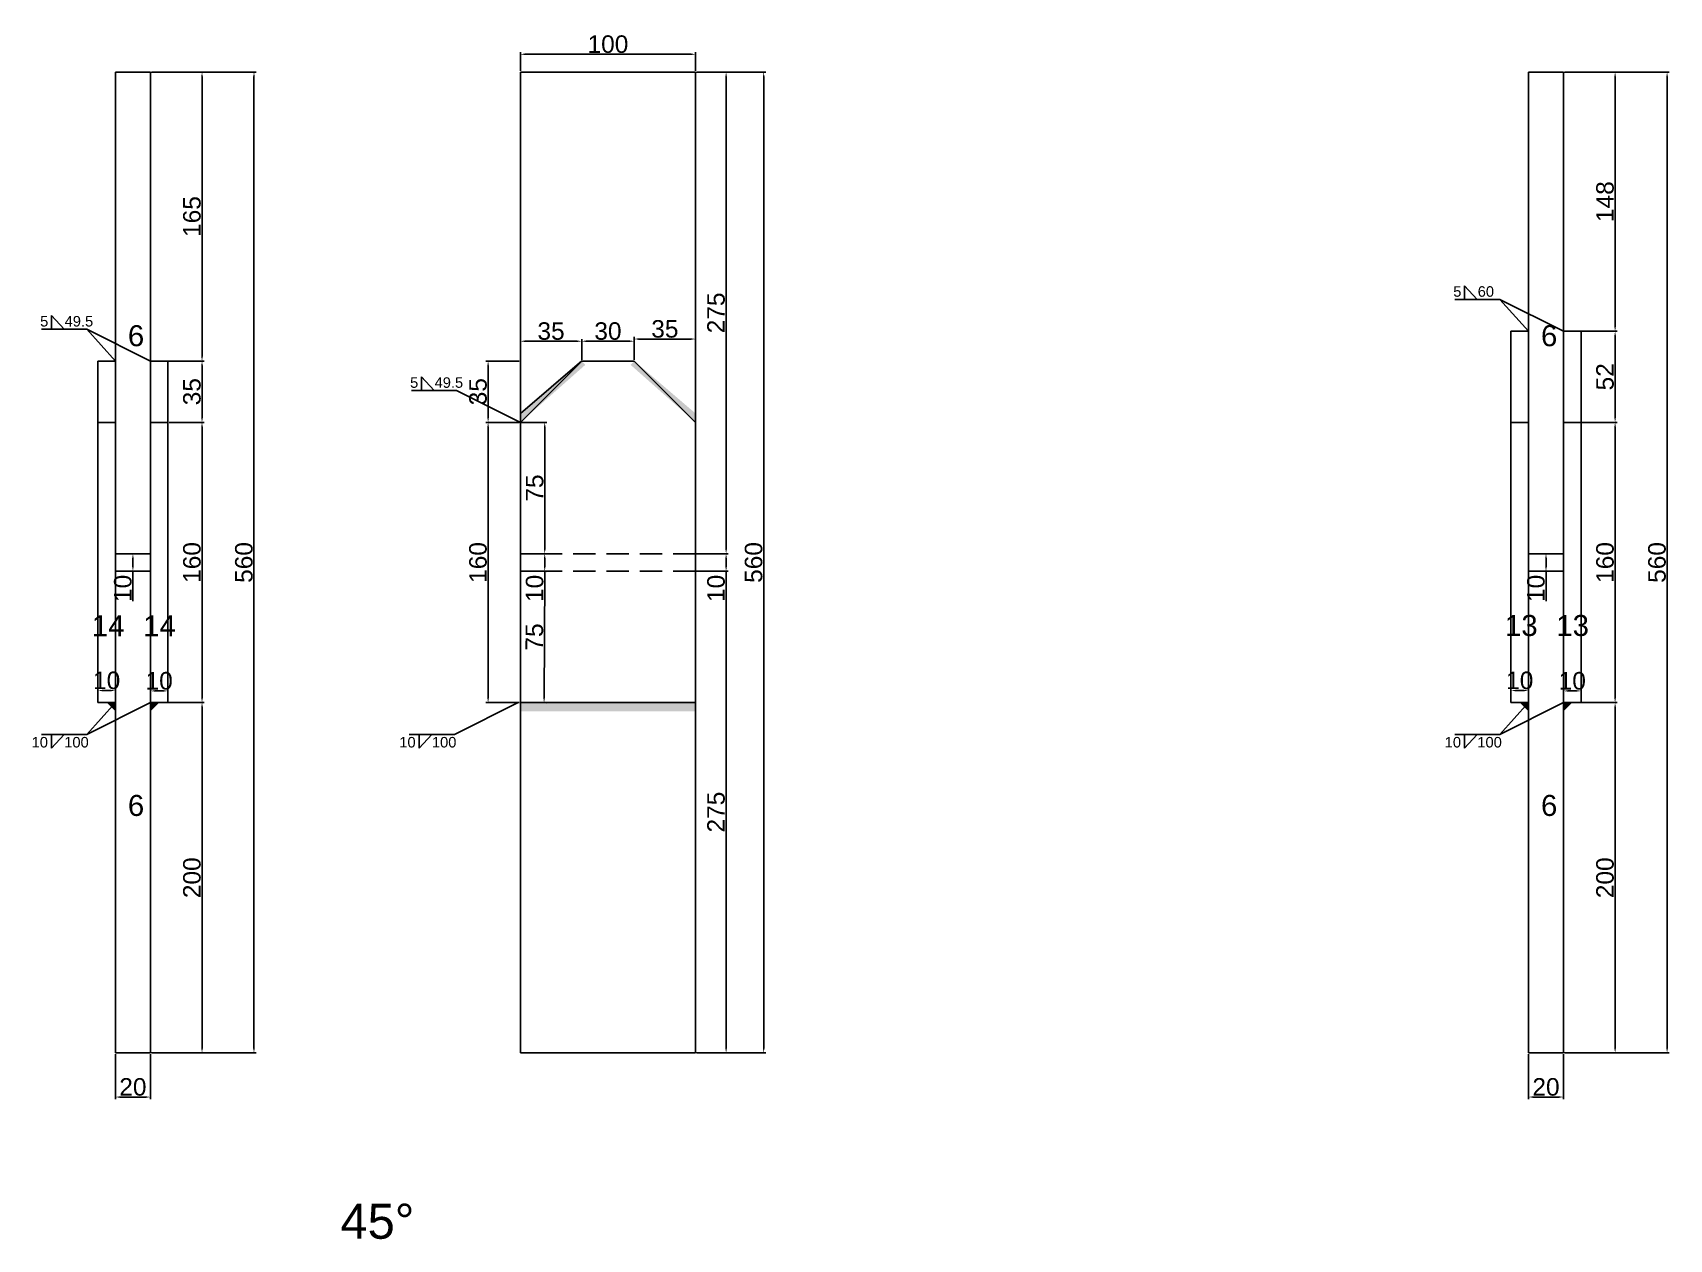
# Model space of a CAD drawing. Header units: millimetres. Extents: x 277 to 35015, y -7843 to 25622.
# Drawn here: x 4429 to 5363, y -7032 to -6344 of the extents above; entities that cross this region are included whole.
import ezdxf

# ---------------------------------------------------------------- set-up
doc = ezdxf.new("R2010")
doc.units = ezdxf.units.MM
doc.linetypes.add('DASHED', pattern=[19.05, 12.7, -6.35])
for name, color, linetype in [('尺寸标注', 6, 'Continuous'), ('标号', 4, 'Continuous'), ('焊缝', 250, 'Continuous')]:
    doc.layers.add(name, color=color, linetype=linetype)
doc.styles.get("Standard").update_dxf_attribs({"font": 'arial.ttf'})
doc.dimstyles.new('ISO-25-JHF', dxfattribs={"dimtxt": 10, "dimasz": 2.5, "dimexe": 1.25, "dimexo": 0.625, "dimtad": 1, "dimtxsty": 'Standard', "dimcen": 2.5, "dimadec": 0, "dimazin": 0, "dimtfac": 1, "dimtmove": 0, "dimatfit": 3, "dimfxl": 1, "dimarcsym": 0})

# ---------------------------------------------------------------- blocks, each defined once
blk = doc.blocks.new('*D1059')
at = {"layer": 'Defpoints', "color": 0, "transparency": 16777216}
for p in [(4807.39, -6355.84), (4707.39, -6365.98), (4807.39, -6365.98)]:
    blk.add_point(p, dxfattribs=at)
at = {"layer": '尺寸标注', "color": 0, "lineweight": -2, "transparency": 16777216}
for p, q in [((4707.39, -6365.35), (4707.39, -6354.59)), ((4807.39, -6365.35), (4807.39, -6354.59)), ((4709.89, -6355.84), (4804.89, -6355.84))]:
    blk.add_line(p, q, dxfattribs=at)
at = {"layer": '尺寸标注', "color": 0, "transparency": 16777216}
for points in [[(4709.89, -6355.42), (4709.89, -6356.26), (4707.39, -6355.84)], [(4804.89, -6355.42), (4804.89, -6356.26), (4807.39, -6355.84)]]:
    blk.add_solid(points, dxfattribs=at)
at = {"layer": '尺寸标注', "color": 0, "transparency": 16777216, "insert": (4757.39, -6350.11), "char_height": 10, "attachment_point": 5}
blk.add_mtext('100', dxfattribs=at)
blk = doc.blocks.new('*D1061')
at = {"layer": 'Defpoints', "color": 0, "transparency": 16777216}
for p in [(4807.39, -6365.98), (4807.39, -6640.98), (4824.87, -6640.98)]:
    blk.add_point(p, dxfattribs=at)
at = {"layer": '尺寸标注', "color": 0, "lineweight": -2, "transparency": 16777216}
for p, q in [((4808.02, -6365.98), (4826.12, -6365.98)), ((4824.87, -6368.48), (4824.87, -6638.48)), ((4808.02, -6640.98), (4826.12, -6640.98))]:
    blk.add_line(p, q, dxfattribs=at)
at = {"layer": '尺寸标注', "color": 0, "transparency": 16777216}
for points in [[(4824.45, -6368.48), (4825.29, -6368.48), (4824.87, -6365.98)], [(4824.45, -6638.48), (4825.29, -6638.48), (4824.87, -6640.98)]]:
    blk.add_solid(points, dxfattribs=at)
at = {"layer": '尺寸标注', "color": 0, "transparency": 16777216, "insert": (4819.14, -6503.48), "char_height": 10, "attachment_point": 5, "rotation": 90}
blk.add_mtext('275', dxfattribs=at)
blk = doc.blocks.new('*D1072')
at = {"layer": 'Defpoints', "color": 0, "transparency": 16777216}
for p in [(4688.95, -6565.98), (4707.39, -6565.98), (4707.39, -6725.98)]:
    blk.add_point(p, dxfattribs=at)
at = {"layer": '尺寸标注', "color": 0, "lineweight": -2, "transparency": 16777216}
for p, q in [((4706.77, -6565.98), (4687.7, -6565.98)), ((4688.95, -6723.48), (4688.95, -6568.48)), ((4706.77, -6725.98), (4687.7, -6725.98))]:
    blk.add_line(p, q, dxfattribs=at)
at = {"layer": '尺寸标注', "color": 0, "transparency": 16777216}
for points in [[(4688.54, -6568.48), (4689.37, -6568.48), (4688.95, -6565.98)], [(4688.54, -6723.48), (4689.37, -6723.48), (4688.95, -6725.98)]]:
    blk.add_solid(points, dxfattribs=at)
at = {"layer": '尺寸标注', "color": 0, "transparency": 16777216, "insert": (4683.22, -6645.98), "char_height": 10, "attachment_point": 5, "rotation": 90}
blk.add_mtext('160', dxfattribs=at)
blk = doc.blocks.new('*D1069')
at = {"layer": 'Defpoints', "color": 0, "transparency": 16777216}
for p in [(4688.95, -6530.98), (4707.39, -6530.98), (4707.39, -6565.98)]:
    blk.add_point(p, dxfattribs=at)
at = {"layer": '尺寸标注', "color": 0, "lineweight": -2, "transparency": 16777216}
for p, q in [((4706.77, -6530.98), (4687.7, -6530.98)), ((4688.95, -6563.48), (4688.95, -6533.48)), ((4706.77, -6565.98), (4687.7, -6565.98))]:
    blk.add_line(p, q, dxfattribs=at)
at = {"layer": '尺寸标注', "color": 0, "transparency": 16777216}
for points in [[(4688.54, -6533.48), (4689.37, -6533.48), (4688.95, -6530.98)], [(4688.54, -6563.48), (4689.37, -6563.48), (4688.95, -6565.98)]]:
    blk.add_solid(points, dxfattribs=at)
at = {"layer": '尺寸标注', "color": 0, "transparency": 16777216, "insert": (4683.22, -6548.48), "char_height": 10, "attachment_point": 5, "rotation": 90}
blk.add_mtext('35', dxfattribs=at)
blk = doc.blocks.new('*D1073')
at = {"layer": 'Defpoints', "color": 0, "transparency": 16777216}
for p in [(4742.39, -6519.66), (4707.39, -6530.98), (4742.39, -6530.98)]:
    blk.add_point(p, dxfattribs=at)
at = {"layer": '尺寸标注', "color": 0, "lineweight": -2, "transparency": 16777216}
for p, q in [((4707.39, -6530.35), (4707.39, -6518.41)), ((4709.89, -6519.66), (4739.89, -6519.66)), ((4742.39, -6530.35), (4742.39, -6518.41))]:
    blk.add_line(p, q, dxfattribs=at)
at = {"layer": '尺寸标注', "color": 0, "transparency": 16777216}
for points in [[(4709.89, -6519.24), (4709.89, -6520.07), (4707.39, -6519.66)], [(4739.89, -6519.24), (4739.89, -6520.07), (4742.39, -6519.66)]]:
    blk.add_solid(points, dxfattribs=at)
at = {"layer": '尺寸标注', "color": 0, "transparency": 16777216, "insert": (4724.89, -6513.92), "char_height": 10, "attachment_point": 5}
blk.add_mtext('35', dxfattribs=at)
blk = doc.blocks.new('*D1074')
at = {"layer": 'Defpoints', "color": 0, "transparency": 16777216}
for p in [(4772.39, -6519.66), (4742.39, -6530.98), (4772.39, -6530.98)]:
    blk.add_point(p, dxfattribs=at)
at = {"layer": '尺寸标注', "color": 0, "lineweight": -2, "transparency": 16777216}
for p, q in [((4742.39, -6530.35), (4742.39, -6518.41)), ((4744.89, -6519.66), (4769.89, -6519.66)), ((4772.39, -6530.35), (4772.39, -6518.41))]:
    blk.add_line(p, q, dxfattribs=at)
at = {"layer": '尺寸标注', "color": 0, "transparency": 16777216}
for points in [[(4744.89, -6519.24), (4744.89, -6520.07), (4742.39, -6519.66)], [(4769.89, -6519.24), (4769.89, -6520.07), (4772.39, -6519.66)]]:
    blk.add_solid(points, dxfattribs=at)
at = {"layer": '尺寸标注', "color": 0, "transparency": 16777216, "insert": (4757.39, -6513.92), "char_height": 10, "attachment_point": 5}
blk.add_mtext('30', dxfattribs=at)
blk = doc.blocks.new('*D1070')
at = {"layer": 'Defpoints', "color": 0, "transparency": 16777216}
for p in [(4807.39, -6518.41), (4772.39, -6530.98), (4807.39, -6530.98)]:
    blk.add_point(p, dxfattribs=at)
at = {"layer": '尺寸标注', "color": 0, "lineweight": -2, "transparency": 16777216}
for p, q in [((4772.39, -6530.35), (4772.39, -6517.16)), ((4774.89, -6518.41), (4804.89, -6518.41)), ((4807.39, -6530.35), (4807.39, -6517.16))]:
    blk.add_line(p, q, dxfattribs=at)
at = {"layer": '尺寸标注', "color": 0, "transparency": 16777216}
for points in [[(4774.89, -6517.99), (4774.89, -6518.82), (4772.39, -6518.41)], [(4804.89, -6517.99), (4804.89, -6518.82), (4807.39, -6518.41)]]:
    blk.add_solid(points, dxfattribs=at)
at = {"layer": '尺寸标注', "color": 0, "transparency": 16777216, "insert": (4789.89, -6512.67), "char_height": 10, "attachment_point": 5}
blk.add_mtext('35', dxfattribs=at)
blk = doc.blocks.new('*D1075')
at = {"layer": 'Defpoints', "color": 0, "transparency": 16777216}
for p in [(4807.39, -6640.98), (4807.39, -6650.98), (4824.87, -6650.98)]:
    blk.add_point(p, dxfattribs=at)
at = {"layer": '尺寸标注', "color": 0, "lineweight": -2, "transparency": 16777216}
for p, q in [((4808.02, -6640.98), (4826.12, -6640.98)), ((4824.87, -6643.48), (4824.87, -6648.48)), ((4808.02, -6650.98), (4826.12, -6650.98)), ((4824.87, -6650.98), (4824.87, -6668.08))]:
    blk.add_line(p, q, dxfattribs=at)
at = {"layer": '尺寸标注', "color": 0, "transparency": 16777216}
for points in [[(4824.45, -6643.48), (4825.29, -6643.48), (4824.87, -6640.98)], [(4824.45, -6648.48), (4825.29, -6648.48), (4824.87, -6650.98)]]:
    blk.add_solid(points, dxfattribs=at)
at = {"layer": '尺寸标注', "color": 0, "transparency": 16777216, "insert": (4819.14, -6660.78), "char_height": 10, "attachment_point": 5, "rotation": 90}
blk.add_mtext('10', dxfattribs=at)
blk = doc.blocks.new('*D1076')
at = {"layer": 'Defpoints', "color": 0, "transparency": 16777216}
for p in [(4807.39, -6650.98), (4807.39, -6925.98), (4824.87, -6925.98)]:
    blk.add_point(p, dxfattribs=at)
at = {"layer": '尺寸标注', "color": 0, "lineweight": -2, "transparency": 16777216}
for p, q in [((4808.02, -6650.98), (4826.12, -6650.98)), ((4824.87, -6653.48), (4824.87, -6923.48)), ((4808.02, -6925.98), (4826.12, -6925.98))]:
    blk.add_line(p, q, dxfattribs=at)
at = {"layer": '尺寸标注', "color": 0, "transparency": 16777216}
for points in [[(4824.45, -6653.48), (4825.29, -6653.48), (4824.87, -6650.98)], [(4824.45, -6923.48), (4825.29, -6923.48), (4824.87, -6925.98)]]:
    blk.add_solid(points, dxfattribs=at)
at = {"layer": '尺寸标注', "color": 0, "transparency": 16777216, "insert": (4819.14, -6788.48), "char_height": 10, "attachment_point": 5, "rotation": 90}
blk.add_mtext('275', dxfattribs=at)
blk = doc.blocks.new('*D1077')
at = {"layer": 'Defpoints', "color": 0, "transparency": 16777216}
for p in [(4807.39, -6365.98), (4807.39, -6925.98), (4846.32, -6925.98)]:
    blk.add_point(p, dxfattribs=at)
at = {"layer": '尺寸标注', "color": 0, "lineweight": -2, "transparency": 16777216}
for p, q in [((4808.02, -6365.98), (4847.57, -6365.98)), ((4846.32, -6368.48), (4846.32, -6923.48)), ((4808.02, -6925.98), (4847.57, -6925.98))]:
    blk.add_line(p, q, dxfattribs=at)
at = {"layer": '尺寸标注', "color": 0, "transparency": 16777216}
for points in [[(4845.91, -6368.48), (4846.74, -6368.48), (4846.32, -6365.98)], [(4845.91, -6923.48), (4846.74, -6923.48), (4846.32, -6925.98)]]:
    blk.add_solid(points, dxfattribs=at)
at = {"layer": '尺寸标注', "color": 0, "transparency": 16777216, "insert": (4840.59, -6645.98), "char_height": 10, "attachment_point": 5, "rotation": 90}
blk.add_mtext('560', dxfattribs=at)
blk = doc.blocks.new('*D1081')
at = {"layer": 'Defpoints', "color": 0, "transparency": 16777216}
for p in [(4476.12, -6925.98), (4496.12, -6925.98), (4496.12, -6951.17)]:
    blk.add_point(p, dxfattribs=at)
at = {"layer": '尺寸标注', "color": 0, "lineweight": -2, "transparency": 16777216}
for p, q in [((4476.12, -6926.6), (4476.12, -6952.42)), ((4496.12, -6926.6), (4496.12, -6952.42)), ((4478.62, -6951.17), (4493.62, -6951.17))]:
    blk.add_line(p, q, dxfattribs=at)
at = {"layer": '尺寸标注', "color": 0, "transparency": 16777216}
for points in [[(4478.62, -6950.76), (4478.62, -6951.59), (4476.12, -6951.17)], [(4493.62, -6950.76), (4493.62, -6951.59), (4496.12, -6951.17)]]:
    blk.add_solid(points, dxfattribs=at)
at = {"layer": '尺寸标注', "color": 0, "transparency": 16777216, "insert": (4486.12, -6945.44), "char_height": 10, "attachment_point": 5}
blk.add_mtext('20', dxfattribs=at)
blk = doc.blocks.new('*D1082')
at = {"layer": 'Defpoints', "color": 0, "transparency": 16777216}
for p in [(4476.12, -6719.09), (4466.12, -6725.98), (4476.12, -6725.98)]:
    blk.add_point(p, dxfattribs=at)
at = {"layer": '尺寸标注', "color": 0, "lineweight": -2, "transparency": 16777216}
for p, q in [((4466.12, -6725.35), (4466.12, -6717.84)), ((4468.62, -6719.09), (4473.62, -6719.09)), ((4476.12, -6725.35), (4476.12, -6717.84))]:
    blk.add_line(p, q, dxfattribs=at)
at = {"layer": '尺寸标注', "color": 0, "transparency": 16777216}
for points in [[(4468.62, -6718.68), (4468.62, -6719.51), (4466.12, -6719.09)], [(4473.62, -6718.68), (4473.62, -6719.51), (4476.12, -6719.09)]]:
    blk.add_solid(points, dxfattribs=at)
at = {"layer": '尺寸标注', "color": 0, "transparency": 16777216, "insert": (4471.12, -6713.36), "char_height": 10, "attachment_point": 5}
blk.add_mtext('10', dxfattribs=at)
blk = doc.blocks.new('*D1083')
at = {"layer": 'Defpoints', "color": 0, "transparency": 16777216}
for p in [(4496.12, -6725.98), (4506.12, -6719.31), (4506.12, -6725.98)]:
    blk.add_point(p, dxfattribs=at)
at = {"layer": '尺寸标注', "color": 0, "lineweight": -2, "transparency": 16777216}
for p, q in [((4496.12, -6725.35), (4496.12, -6718.06)), ((4506.12, -6725.35), (4506.12, -6718.06)), ((4498.62, -6719.31), (4503.62, -6719.31))]:
    blk.add_line(p, q, dxfattribs=at)
at = {"layer": '尺寸标注', "color": 0, "transparency": 16777216}
for points in [[(4498.62, -6718.89), (4498.62, -6719.72), (4496.12, -6719.31)], [(4503.62, -6718.89), (4503.62, -6719.72), (4506.12, -6719.31)]]:
    blk.add_solid(points, dxfattribs=at)
at = {"layer": '尺寸标注', "color": 0, "transparency": 16777216, "insert": (4501.12, -6713.58), "char_height": 10, "attachment_point": 5}
blk.add_mtext('10', dxfattribs=at)
blk = doc.blocks.new('*D1084')
at = {"layer": 'Defpoints', "color": 0, "transparency": 16777216}
for p in [(4496.12, -6365.98), (4496.12, -6530.98), (4525.59, -6530.98)]:
    blk.add_point(p, dxfattribs=at)
at = {"layer": '尺寸标注', "color": 0, "lineweight": -2, "transparency": 16777216}
for p, q in [((4496.75, -6365.98), (4526.84, -6365.98)), ((4525.59, -6368.48), (4525.59, -6528.48)), ((4496.75, -6530.98), (4526.84, -6530.98))]:
    blk.add_line(p, q, dxfattribs=at)
at = {"layer": '尺寸标注', "color": 0, "transparency": 16777216}
for points in [[(4525.17, -6368.48), (4526.01, -6368.48), (4525.59, -6365.98)], [(4525.17, -6528.48), (4526.01, -6528.48), (4525.59, -6530.98)]]:
    blk.add_solid(points, dxfattribs=at)
at = {"layer": '尺寸标注', "color": 0, "transparency": 16777216, "insert": (4519.86, -6448.48), "char_height": 10, "attachment_point": 5, "rotation": 90}
blk.add_mtext('165', dxfattribs=at)
blk = doc.blocks.new('*D1085')
at = {"layer": 'Defpoints', "color": 0, "transparency": 16777216}
for p in [(4506.12, -6565.98), (4506.12, -6725.98), (4525.59, -6725.98)]:
    blk.add_point(p, dxfattribs=at)
at = {"layer": '尺寸标注', "color": 0, "lineweight": -2, "transparency": 16777216}
for p, q in [((4506.75, -6565.98), (4526.84, -6565.98)), ((4525.59, -6568.48), (4525.59, -6723.48)), ((4506.75, -6725.98), (4526.84, -6725.98))]:
    blk.add_line(p, q, dxfattribs=at)
at = {"layer": '尺寸标注', "color": 0, "transparency": 16777216}
for points in [[(4525.17, -6568.48), (4526.01, -6568.48), (4525.59, -6565.98)], [(4525.17, -6723.48), (4526.01, -6723.48), (4525.59, -6725.98)]]:
    blk.add_solid(points, dxfattribs=at)
at = {"layer": '尺寸标注', "color": 0, "transparency": 16777216, "insert": (4519.86, -6645.98), "char_height": 10, "attachment_point": 5, "rotation": 90}
blk.add_mtext('160', dxfattribs=at)
blk = doc.blocks.new('*D1086')
at = {"layer": 'Defpoints', "color": 0, "transparency": 16777216}
for p in [(4496.12, -6725.98), (4496.12, -6925.98), (4525.59, -6925.98)]:
    blk.add_point(p, dxfattribs=at)
at = {"layer": '尺寸标注', "color": 0, "lineweight": -2, "transparency": 16777216}
for p, q in [((4496.75, -6725.98), (4526.84, -6725.98)), ((4525.59, -6728.48), (4525.59, -6923.48)), ((4496.75, -6925.98), (4526.84, -6925.98))]:
    blk.add_line(p, q, dxfattribs=at)
at = {"layer": '尺寸标注', "color": 0, "transparency": 16777216}
for points in [[(4525.17, -6728.48), (4526.01, -6728.48), (4525.59, -6725.98)], [(4525.17, -6923.48), (4526.01, -6923.48), (4525.59, -6925.98)]]:
    blk.add_solid(points, dxfattribs=at)
at = {"layer": '尺寸标注', "color": 0, "transparency": 16777216, "insert": (4519.86, -6825.98), "char_height": 10, "attachment_point": 5, "rotation": 90}
blk.add_mtext('200', dxfattribs=at)
blk = doc.blocks.new('*D1078')
at = {"layer": 'Defpoints', "color": 0, "transparency": 16777216}
for p in [(4496.75, -6365.98), (4496.75, -6925.98), (4555.26, -6925.98)]:
    blk.add_point(p, dxfattribs=at)
at = {"layer": '尺寸标注', "color": 0, "lineweight": -2, "transparency": 16777216}
for p, q in [((4497.37, -6365.98), (4556.51, -6365.98)), ((4555.26, -6368.48), (4555.26, -6923.48)), ((4497.37, -6925.98), (4556.51, -6925.98))]:
    blk.add_line(p, q, dxfattribs=at)
at = {"layer": '尺寸标注', "color": 0, "transparency": 16777216}
for points in [[(4554.85, -6368.48), (4555.68, -6368.48), (4555.26, -6365.98)], [(4554.85, -6923.48), (4555.68, -6923.48), (4555.26, -6925.98)]]:
    blk.add_solid(points, dxfattribs=at)
at = {"layer": '尺寸标注', "color": 0, "transparency": 16777216, "insert": (4549.53, -6645.98), "char_height": 10, "attachment_point": 5, "rotation": 90}
blk.add_mtext('560', dxfattribs=at)
blk = doc.blocks.new('*D1087')
at = {"layer": 'Defpoints', "color": 0, "transparency": 16777216}
for p in [(4496.12, -6640.98), (4486.12, -6650.98), (4496.12, -6650.98)]:
    blk.add_point(p, dxfattribs=at)
at = {"layer": '尺寸标注', "color": 0, "lineweight": -2, "transparency": 16777216}
for p, q in [((4495.5, -6640.98), (4484.87, -6640.98)), ((4486.12, -6643.48), (4486.12, -6648.48)), ((4495.5, -6650.98), (4484.87, -6650.98)), ((4486.12, -6650.98), (4486.12, -6668.08))]:
    blk.add_line(p, q, dxfattribs=at)
at = {"layer": '尺寸标注', "color": 0, "transparency": 16777216}
for points in [[(4485.71, -6643.48), (4486.54, -6643.48), (4486.12, -6640.98)], [(4485.71, -6648.48), (4486.54, -6648.48), (4486.12, -6650.98)]]:
    blk.add_solid(points, dxfattribs=at)
at = {"layer": '尺寸标注', "color": 0, "transparency": 16777216, "insert": (4480.39, -6660.78), "char_height": 10, "attachment_point": 5, "rotation": 90}
blk.add_mtext('10', dxfattribs=at)
blk = doc.blocks.new('*D1089')
at = {"layer": 'Defpoints', "color": 0, "transparency": 16777216}
for p in [(4707.39, -6565.98), (4707.39, -6640.98), (4721.28, -6640.98)]:
    blk.add_point(p, dxfattribs=at)
at = {"layer": '尺寸标注', "color": 0, "lineweight": -2, "transparency": 16777216}
for p, q in [((4708.02, -6565.98), (4722.53, -6565.98)), ((4721.28, -6568.48), (4721.28, -6638.48)), ((4708.02, -6640.98), (4722.53, -6640.98))]:
    blk.add_line(p, q, dxfattribs=at)
at = {"layer": '尺寸标注', "color": 0, "transparency": 16777216}
for points in [[(4720.87, -6568.48), (4721.7, -6568.48), (4721.28, -6565.98)], [(4720.87, -6638.48), (4721.7, -6638.48), (4721.28, -6640.98)]]:
    blk.add_solid(points, dxfattribs=at)
at = {"layer": '尺寸标注', "color": 0, "transparency": 16777216, "insert": (4715.57, -6603.48), "char_height": 10, "attachment_point": 5, "rotation": 90}
blk.add_mtext('75', dxfattribs=at)
blk = doc.blocks.new('*D1090')
at = {"layer": 'Defpoints', "color": 0, "transparency": 16777216}
for p in [(4707.39, -6640.98), (4707.39, -6650.98), (4721.28, -6650.98)]:
    blk.add_point(p, dxfattribs=at)
at = {"layer": '尺寸标注', "color": 0, "lineweight": -2, "transparency": 16777216}
for p, q in [((4708.02, -6640.98), (4722.53, -6640.98)), ((4721.28, -6643.48), (4721.28, -6648.48)), ((4708.02, -6650.98), (4722.53, -6650.98)), ((4721.28, -6650.98), (4721.28, -6668.08))]:
    blk.add_line(p, q, dxfattribs=at)
at = {"layer": '尺寸标注', "color": 0, "transparency": 16777216}
for points in [[(4720.87, -6643.48), (4721.7, -6643.48), (4721.28, -6640.98)], [(4720.87, -6648.48), (4721.7, -6648.48), (4721.28, -6650.98)]]:
    blk.add_solid(points, dxfattribs=at)
at = {"layer": '尺寸标注', "color": 0, "transparency": 16777216, "insert": (4715.55, -6660.78), "char_height": 10, "attachment_point": 5, "rotation": 90}
blk.add_mtext('10', dxfattribs=at)
blk = doc.blocks.new('*D1091')
at = {"layer": 'Defpoints', "color": 0, "transparency": 16777216}
for p in [(4707.39, -6650.98), (4707.03, -6725.98), (4720.92, -6726.04)]:
    blk.add_point(p, dxfattribs=at)
at = {"layer": '尺寸标注', "color": 0, "lineweight": -2, "transparency": 16777216}
for p, q in [((4708.02, -6650.98), (4722.53, -6651.05)), ((4721.27, -6653.54), (4720.93, -6723.54)), ((4707.65, -6725.98), (4722.17, -6726.05))]:
    blk.add_line(p, q, dxfattribs=at)
at = {"layer": '尺寸标注', "color": 0, "transparency": 16777216}
for points in [[(4720.85, -6653.54), (4721.69, -6653.55), (4721.28, -6651.04)], [(4720.51, -6723.54), (4721.35, -6723.55), (4720.92, -6726.04)]]:
    blk.add_solid(points, dxfattribs=at)
at = {"layer": '尺寸标注', "color": 0, "transparency": 16777216, "insert": (4715.39, -6688.52), "char_height": 10, "attachment_point": 5, "rotation": 89.72111}
blk.add_mtext('75', dxfattribs=at)
blk = doc.blocks.new('*D1093')
at = {"layer": 'Defpoints', "color": 0, "transparency": 16777216}
for p in [(4506.12, -6530.98), (4506.12, -6565.98), (4525.59, -6565.98)]:
    blk.add_point(p, dxfattribs=at)
at = {"layer": '尺寸标注', "color": 0, "lineweight": -2, "transparency": 16777216}
for p, q in [((4506.75, -6530.98), (4526.84, -6530.98)), ((4525.59, -6533.48), (4525.59, -6563.48)), ((4506.75, -6565.98), (4526.84, -6565.98))]:
    blk.add_line(p, q, dxfattribs=at)
at = {"layer": '尺寸标注', "color": 0, "transparency": 16777216}
for points in [[(4525.17, -6533.48), (4526.01, -6533.48), (4525.59, -6530.98)], [(4525.17, -6563.48), (4526.01, -6563.48), (4525.59, -6565.98)]]:
    blk.add_solid(points, dxfattribs=at)
at = {"layer": '尺寸标注', "color": 0, "transparency": 16777216, "insert": (4519.86, -6548.48), "char_height": 10, "attachment_point": 5, "rotation": 90}
blk.add_mtext('35', dxfattribs=at)
blk = doc.blocks.new('*D1106')
at = {"layer": 'Defpoints', "color": 0, "transparency": 16777216}
for p in [(5283.06, -6925.98), (5303.06, -6925.98), (5303.06, -6951.17)]:
    blk.add_point(p, dxfattribs=at)
at = {"layer": '尺寸标注', "color": 0, "lineweight": -2, "transparency": 16777216}
for p, q in [((5283.06, -6926.6), (5283.06, -6952.42)), ((5303.06, -6926.6), (5303.06, -6952.42)), ((5285.56, -6951.17), (5300.56, -6951.17))]:
    blk.add_line(p, q, dxfattribs=at)
at = {"layer": '尺寸标注', "color": 0, "transparency": 16777216}
for points in [[(5285.56, -6950.76), (5285.56, -6951.59), (5283.06, -6951.17)], [(5300.56, -6950.76), (5300.56, -6951.59), (5303.06, -6951.17)]]:
    blk.add_solid(points, dxfattribs=at)
at = {"layer": '尺寸标注', "color": 0, "transparency": 16777216, "insert": (5293.06, -6945.44), "char_height": 10, "attachment_point": 5}
blk.add_mtext('20', dxfattribs=at)
blk = doc.blocks.new('*D1107')
at = {"layer": 'Defpoints', "color": 0, "transparency": 16777216}
for p in [(5283.06, -6719.09), (5273.06, -6725.98), (5283.06, -6725.98)]:
    blk.add_point(p, dxfattribs=at)
at = {"layer": '尺寸标注', "color": 0, "lineweight": -2, "transparency": 16777216}
for p, q in [((5273.06, -6725.35), (5273.06, -6717.84)), ((5275.56, -6719.09), (5280.56, -6719.09)), ((5283.06, -6725.35), (5283.06, -6717.84))]:
    blk.add_line(p, q, dxfattribs=at)
at = {"layer": '尺寸标注', "color": 0, "transparency": 16777216}
for points in [[(5275.56, -6718.68), (5275.56, -6719.51), (5273.06, -6719.09)], [(5280.56, -6718.68), (5280.56, -6719.51), (5283.06, -6719.09)]]:
    blk.add_solid(points, dxfattribs=at)
at = {"layer": '尺寸标注', "color": 0, "transparency": 16777216, "insert": (5278.06, -6713.36), "char_height": 10, "attachment_point": 5}
blk.add_mtext('10', dxfattribs=at)
blk = doc.blocks.new('*D1108')
at = {"layer": 'Defpoints', "color": 0, "transparency": 16777216}
for p in [(5303.06, -6725.98), (5313.06, -6719.31), (5313.06, -6725.98)]:
    blk.add_point(p, dxfattribs=at)
at = {"layer": '尺寸标注', "color": 0, "lineweight": -2, "transparency": 16777216}
for p, q in [((5303.06, -6725.35), (5303.06, -6718.06)), ((5313.06, -6725.35), (5313.06, -6718.06)), ((5305.56, -6719.31), (5310.56, -6719.31))]:
    blk.add_line(p, q, dxfattribs=at)
at = {"layer": '尺寸标注', "color": 0, "transparency": 16777216}
for points in [[(5305.56, -6718.89), (5305.56, -6719.72), (5303.06, -6719.31)], [(5310.56, -6718.89), (5310.56, -6719.72), (5313.06, -6719.31)]]:
    blk.add_solid(points, dxfattribs=at)
at = {"layer": '尺寸标注', "color": 0, "transparency": 16777216, "insert": (5308.06, -6713.58), "char_height": 10, "attachment_point": 5}
blk.add_mtext('10', dxfattribs=at)
blk = doc.blocks.new('*D1109')
at = {"layer": 'Defpoints', "color": 0, "transparency": 16777216}
for p in [(5303.06, -6365.98), (5303.06, -6513.98), (5332.53, -6513.98)]:
    blk.add_point(p, dxfattribs=at)
at = {"layer": '尺寸标注', "color": 0, "lineweight": -2, "transparency": 16777216}
for p, q in [((5303.68, -6365.98), (5333.78, -6365.98)), ((5332.53, -6368.48), (5332.53, -6511.48)), ((5303.68, -6513.98), (5333.78, -6513.98))]:
    blk.add_line(p, q, dxfattribs=at)
at = {"layer": '尺寸标注', "color": 0, "transparency": 16777216}
for points in [[(5332.11, -6368.48), (5332.94, -6368.48), (5332.53, -6365.98)], [(5332.11, -6511.48), (5332.94, -6511.48), (5332.53, -6513.98)]]:
    blk.add_solid(points, dxfattribs=at)
at = {"layer": '尺寸标注', "color": 0, "transparency": 16777216, "insert": (5326.79, -6439.98), "char_height": 10, "attachment_point": 5, "rotation": 90}
blk.add_mtext('148', dxfattribs=at)
blk = doc.blocks.new('*D1110')
at = {"layer": 'Defpoints', "color": 0, "transparency": 16777216}
for p in [(5313.06, -6565.98), (5313.06, -6725.98), (5332.53, -6725.98)]:
    blk.add_point(p, dxfattribs=at)
at = {"layer": '尺寸标注', "color": 0, "lineweight": -2, "transparency": 16777216}
for p, q in [((5313.68, -6565.98), (5333.78, -6565.98)), ((5332.53, -6568.48), (5332.53, -6723.48)), ((5313.68, -6725.98), (5333.78, -6725.98))]:
    blk.add_line(p, q, dxfattribs=at)
at = {"layer": '尺寸标注', "color": 0, "transparency": 16777216}
for points in [[(5332.11, -6568.48), (5332.94, -6568.48), (5332.53, -6565.98)], [(5332.11, -6723.48), (5332.94, -6723.48), (5332.53, -6725.98)]]:
    blk.add_solid(points, dxfattribs=at)
at = {"layer": '尺寸标注', "color": 0, "transparency": 16777216, "insert": (5326.79, -6645.98), "char_height": 10, "attachment_point": 5, "rotation": 90}
blk.add_mtext('160', dxfattribs=at)
blk = doc.blocks.new('*D1111')
at = {"layer": 'Defpoints', "color": 0, "transparency": 16777216}
for p in [(5303.06, -6725.98), (5303.06, -6925.98), (5332.53, -6925.98)]:
    blk.add_point(p, dxfattribs=at)
at = {"layer": '尺寸标注', "color": 0, "lineweight": -2, "transparency": 16777216}
for p, q in [((5303.68, -6725.98), (5333.78, -6725.98)), ((5332.53, -6728.48), (5332.53, -6923.48)), ((5303.68, -6925.98), (5333.78, -6925.98))]:
    blk.add_line(p, q, dxfattribs=at)
at = {"layer": '尺寸标注', "color": 0, "transparency": 16777216}
for points in [[(5332.11, -6728.48), (5332.94, -6728.48), (5332.53, -6725.98)], [(5332.11, -6923.48), (5332.94, -6923.48), (5332.53, -6925.98)]]:
    blk.add_solid(points, dxfattribs=at)
at = {"layer": '尺寸标注', "color": 0, "transparency": 16777216, "insert": (5326.79, -6825.98), "char_height": 10, "attachment_point": 5, "rotation": 90}
blk.add_mtext('200', dxfattribs=at)
blk = doc.blocks.new('*D1095')
at = {"layer": 'Defpoints', "color": 0, "transparency": 16777216}
for p in [(5303.68, -6365.98), (5303.68, -6925.98), (5362.2, -6925.98)]:
    blk.add_point(p, dxfattribs=at)
at = {"layer": '尺寸标注', "color": 0, "lineweight": -2, "transparency": 16777216}
for p, q in [((5304.31, -6365.98), (5363.45, -6365.98)), ((5362.2, -6368.48), (5362.2, -6923.48)), ((5304.31, -6925.98), (5363.45, -6925.98))]:
    blk.add_line(p, q, dxfattribs=at)
at = {"layer": '尺寸标注', "color": 0, "transparency": 16777216}
for points in [[(5361.78, -6368.48), (5362.61, -6368.48), (5362.2, -6365.98)], [(5361.78, -6923.48), (5362.61, -6923.48), (5362.2, -6925.98)]]:
    blk.add_solid(points, dxfattribs=at)
at = {"layer": '尺寸标注', "color": 0, "transparency": 16777216, "insert": (5356.47, -6645.98), "char_height": 10, "attachment_point": 5, "rotation": 90}
blk.add_mtext('560', dxfattribs=at)
blk = doc.blocks.new('*D1112')
at = {"layer": 'Defpoints', "color": 0, "transparency": 16777216}
for p in [(5303.06, -6640.98), (5293.06, -6650.98), (5303.06, -6650.98)]:
    blk.add_point(p, dxfattribs=at)
at = {"layer": '尺寸标注', "color": 0, "lineweight": -2, "transparency": 16777216}
for p, q in [((5302.43, -6640.98), (5291.81, -6640.98)), ((5293.06, -6643.48), (5293.06, -6648.48)), ((5302.43, -6650.98), (5291.81, -6650.98)), ((5293.06, -6650.98), (5293.06, -6668.08))]:
    blk.add_line(p, q, dxfattribs=at)
at = {"layer": '尺寸标注', "color": 0, "transparency": 16777216}
for points in [[(5292.64, -6643.48), (5293.47, -6643.48), (5293.06, -6640.98)], [(5292.64, -6648.48), (5293.47, -6648.48), (5293.06, -6650.98)]]:
    blk.add_solid(points, dxfattribs=at)
at = {"layer": '尺寸标注', "color": 0, "transparency": 16777216, "insert": (5287.33, -6660.78), "char_height": 10, "attachment_point": 5, "rotation": 90}
blk.add_mtext('10', dxfattribs=at)
blk = doc.blocks.new('*D1115')
at = {"layer": 'Defpoints', "color": 0, "transparency": 16777216}
for p in [(5313.06, -6513.98), (5313.06, -6565.98), (5332.53, -6565.98)]:
    blk.add_point(p, dxfattribs=at)
at = {"layer": '尺寸标注', "color": 0, "lineweight": -2, "transparency": 16777216}
for p, q in [((5313.68, -6513.98), (5333.78, -6513.98)), ((5332.53, -6516.48), (5332.53, -6563.48)), ((5313.68, -6565.98), (5333.78, -6565.98))]:
    blk.add_line(p, q, dxfattribs=at)
at = {"layer": '尺寸标注', "color": 0, "transparency": 16777216}
for points in [[(5332.11, -6516.48), (5332.94, -6516.48), (5332.53, -6513.98)], [(5332.11, -6563.48), (5332.94, -6563.48), (5332.53, -6565.98)]]:
    blk.add_solid(points, dxfattribs=at)
at = {"layer": '尺寸标注', "color": 0, "transparency": 16777216, "insert": (5326.79, -6539.98), "char_height": 10, "attachment_point": 5, "rotation": 90}
blk.add_mtext('52', dxfattribs=at)

msp = doc.modelspace()

# ---------------------------------------------------------------- hatches: boundary and pattern name
at = {"layer": '焊缝'}
h = msp.add_hatch(color=250, dxfattribs=at)
h.dxf.hatch_style = 1
h.paths.add_polyline_path([(4707.392, -6560.875), (4707.392, -6565.977), (4744.409, -6533.19), (4742.392, -6530.937)])
h = msp.add_hatch(color=250, dxfattribs=at)
h.dxf.hatch_style = 1
h.paths.add_polyline_path([(4807.392, -6560.875), (4807.392, -6565.977), (4770.375, -6533.19), (4772.392, -6530.937)])
h = msp.add_hatch(color=250, dxfattribs=at)
h.dxf.hatch_style = 1
h.paths.add_polyline_path([(4476.124, -6730.976), (4471.124, -6725.976), (4476.124, -6725.976)])
h = msp.add_hatch(color=250, dxfattribs=at)
h.dxf.hatch_style = 1
h.paths.add_polyline_path([(4496.124, -6730.976), (4501.124, -6725.976), (4496.124, -6725.976)])
h = msp.add_hatch(color=250, dxfattribs=at)
h.dxf.hatch_style = 1
h.paths.add_polyline_path([(4707.392, -6730.976), (4707.392, -6725.976), (4807.392, -6725.976), (4807.387, -6730.976)])
h = msp.add_hatch(color=250, dxfattribs=at)
h.dxf.hatch_style = 1
h.paths.add_polyline_path([(5283.058, -6730.976), (5278.058, -6725.976), (5283.058, -6725.976)])
h = msp.add_hatch(color=250, dxfattribs=at)
h.dxf.hatch_style = 1
h.paths.add_polyline_path([(5303.058, -6730.976), (5308.058, -6725.976), (5303.058, -6725.976)])

# ---------------------------------------------------------------- linework, layer by layer
for p, q in [((4476.124, -6365.976), (4496.124, -6365.976)), ((4476.124, -6365.976), (4476.124, -6640.976)), ((4496.124, -6365.976), (4496.124, -6640.976)), ((4707.392, -6365.976), (4807.392, -6365.976)), ((4707.392, -6640.976), (4707.392, -6365.976)), ((4807.392, -6365.976), (4807.392, -6640.976)), ((5283.058, -6365.976), (5303.058, -6365.976)), ((5283.058, -6365.976), (5283.058, -6640.976)), ((5303.058, -6365.976), (5303.058, -6640.976)), ((5283.058, -6513.976), (5273.058, -6513.976)), ((5273.058, -6513.976), (5273.058, -6725.976)), ((5303.058, -6513.976), (5313.058, -6513.976)), ((5313.058, -6513.976), (5313.058, -6725.976)), ((4476.124, -6530.976), (4466.124, -6530.976)), ((4466.124, -6530.976), (4466.124, -6725.976)), ((4496.124, -6530.976), (4506.124, -6530.976)), ((4506.124, -6530.976), (4506.124, -6725.976)), ((4742.392, -6530.976), (4707.392, -6565.976)), ((4742.392, -6530.976), (4772.392, -6530.976)), ((4772.392, -6530.976), (4807.392, -6565.976)), ((4476.124, -6565.976), (4466.124, -6565.976)), ((4506.124, -6565.976), (4496.124, -6565.976)), ((4707.392, -6565.976), (4707.392, -6725.976)), ((4807.392, -6725.976), (4807.392, -6565.976)), ((5283.058, -6565.976), (5273.058, -6565.976)), ((5313.058, -6565.976), (5303.058, -6565.976)), ((4496.124, -6640.976), (4476.124, -6640.976)), ((4476.124, -6640.976), (4476.124, -6650.976)), ((4496.124, -6640.976), (4496.124, -6650.976)), ((5303.058, -6640.976), (5283.058, -6640.976)), ((5283.058, -6640.976), (5283.058, -6650.976)), ((5303.058, -6640.976), (5303.058, -6650.976)), ((4496.124, -6650.976), (4476.124, -6650.976)), ((4476.124, -6925.976), (4476.124, -6650.976)), ((4496.124, -6925.976), (4496.124, -6650.976)), ((4707.392, -6925.976), (4707.392, -6650.976)), ((4807.392, -6650.976), (4807.392, -6925.976)), ((5303.058, -6650.976), (5283.058, -6650.976)), ((5283.058, -6925.976), (5283.058, -6650.976)), ((5303.058, -6925.976), (5303.058, -6650.976)), ((4466.124, -6725.976), (4476.124, -6725.976)), ((4506.124, -6725.976), (4496.124, -6725.976)), ((4707.392, -6725.976), (4807.392, -6725.976)), ((5273.058, -6725.976), (5283.058, -6725.976)), ((5313.058, -6725.976), (5303.058, -6725.976)), ((4476.124, -6925.976), (4496.124, -6925.976)), ((4807.392, -6925.976), (4707.392, -6925.976)), ((5283.058, -6925.976), (5303.058, -6925.976))]:
    msp.add_line(p, q)
at = {"linetype": 'DASHED'}
for p, q in [((4807.392, -6640.976), (4707.392, -6640.976)), ((4807.392, -6650.976), (4707.392, -6650.976))]:
    msp.add_line(p, q, dxfattribs=at)
at = {"layer": '尺寸标注'}
for p, q in [((5246.554, -6495.786), (5246.554, -6488.022)), ((5246.554, -6488.022), (5253.785, -6495.786)), ((5266.667, -6495.786), (5240.904, -6495.786)), ((5283.058, -6513.976), (5266.667, -6495.786)), ((5266.667, -6495.786), (5303.058, -6513.976)), ((4459.733, -6512.786), (4433.97, -6512.786)), ((4439.62, -6512.786), (4439.62, -6505.022)), ((4439.62, -6505.022), (4446.852, -6512.786)), ((4476.124, -6530.976), (4459.733, -6512.786)), ((4459.733, -6512.786), (4496.124, -6530.976)), ((4650.888, -6547.786), (4650.888, -6540.022)), ((4650.888, -6540.022), (4658.119, -6547.786)), ((4671.001, -6547.786), (4645.238, -6547.786)), ((4671.001, -6547.786), (4707.392, -6565.976)), ((4476.124, -6725.976), (4459.733, -6744.166)), ((4459.733, -6744.166), (4496.124, -6725.976)), ((4669.687, -6744.166), (4706.078, -6725.976)), ((5283.058, -6725.976), (5266.667, -6744.166)), ((5266.667, -6744.166), (5303.058, -6725.976)), ((4459.733, -6744.166), (4433.97, -6744.166)), ((4439.62, -6744.166), (4439.62, -6751.931)), ((4439.62, -6751.931), (4446.852, -6744.166)), ((4669.687, -6744.166), (4643.924, -6744.166)), ((4649.574, -6744.166), (4649.574, -6751.931)), ((4649.574, -6751.931), (4656.805, -6744.166)), ((5266.667, -6744.166), (5240.904, -6744.166)), ((5246.554, -6744.166), (5246.554, -6751.931)), ((5246.554, -6751.931), (5253.785, -6744.166))]:
    msp.add_line(p, q, dxfattribs=at)
at = {"layer": '焊缝'}
for p, q in [((4742.392, -6530.937), (4707.387, -6560.875)), ((4707.392, -6725.976), (4807.392, -6725.976))]:
    msp.add_line(p, q, dxfattribs=at)

# ---------------------------------------------------------------- texts
at = {"insert": (4604.6, -7012.082), "char_height": 20, "attachment_point": 1}
msp.add_mtext_dynamic_manual_height_columns('45° ', width=70.10425, gutter_width=12.5, heights=[0], dxfattribs=at)
at = {"layer": '尺寸标注', "char_height": 6}
for s, insert, attachment_point in [('5    60', (5240.084, -6488.269), 1), ('5    49.5', (4433.15, -6505.269), 1), ('5    49.5', (4644.418, -6540.269), 1), ('\\pt0;10    100', (4428.278, -6751.683), 7), ('\\pt0;10    100', (4638.232, -6751.683), 7), ('\\pt0;10    100', (5235.212, -6751.683), 7)]:
    msp.add_mtext_dynamic_manual_height_columns(s, width=68.30832, gutter_width=12.5, heights=[0], dxfattribs=dict(at, insert=insert, attachment_point=attachment_point))
at = {"layer": '标号', "char_height": 12, "attachment_point": 7}
for s, insert in [('6 ', (4483.26, -6522.687)), ('6 ', (5290.194, -6522.687)), ('14 ', (4462.703, -6688.116)), ('14 ', (4492.003, -6688.116)), ('13 ', (5269.637, -6688.116)), ('13 ', (5298.937, -6688.116)), ('6 ', (4483.26, -6790.86)), ('6 ', (5290.194, -6790.86))]:
    msp.add_mtext_dynamic_manual_height_columns(s, width=70.10425, gutter_width=12.5, heights=[0], dxfattribs=dict(at, insert=insert))

# ---------------------------------------------------------------- dimensions: what is measured, and where the dimension line sits
at = {"layer": '尺寸标注'}
for p1, p2, distance, picture, middle in [((4707.392, -6365.976), (4807.392, -6365.976), 10.138, '*D1059', (4757.392, -6350.108)), ((4496.124, -6365.976), (4496.124, -6530.976), 29.467, '*D1084', (4519.861, -6448.476)), ((4807.392, -6365.976), (4807.392, -6640.976), 17.478, '*D1061', (4819.139, -6503.476)), ((4807.392, -6365.976), (4807.392, -6925.976), 38.931, '*D1077', (4840.592, -6645.976)), ((5303.058, -6365.976), (5303.058, -6513.976), 29.467, '*D1109', (5326.795, -6439.976)), ((4707.392, -6530.976), (4742.392, -6530.976), 11.32, '*D1073', (4724.892, -6513.922)), ((4742.392, -6530.976), (4772.392, -6530.976), 11.32, '*D1074', (4757.392, -6513.922)), ((4772.392, -6530.976), (4807.392, -6530.976), 12.57, '*D1070', (4789.892, -6512.672)), ((5313.058, -6513.976), (5313.058, -6565.976), 19.467, '*D1115', (5326.795, -6539.976)), ((4506.124, -6530.976), (4506.124, -6565.976), 19.467, '*D1093', (4519.857, -6548.476)), ((4707.392, -6565.976), (4707.392, -6530.976), 18.44, '*D1069', (4683.218, -6548.476)), ((4506.124, -6565.976), (4506.124, -6725.976), 19.467, '*D1085', (4519.861, -6645.976)), ((4707.392, -6725.976), (4707.392, -6565.976), 18.44, '*D1072', (4683.221, -6645.976)), ((4707.392, -6565.976), (4707.392, -6640.976), 13.891, '*D1089', (4715.572, -6603.476)), ((5313.058, -6565.976), (5313.058, -6725.976), 19.467, '*D1110', (5326.795, -6645.976)), ((4496.124, -6640.976), (4496.124, -6650.976), -10, '*D1087', (4480.394, -6660.776)), ((4707.392, -6640.976), (4707.392, -6650.976), 13.891, '*D1090', (4715.552, -6660.776)), ((4807.392, -6640.976), (4807.392, -6650.976), 17.478, '*D1075', (4819.139, -6660.776)), ((5303.058, -6640.976), (5303.058, -6650.976), -10, '*D1112', (5287.327, -6660.776)), ((4707.392, -6650.976), (4707.027, -6725.976), 13.891, '*D1091', (4715.39, -6688.516)), ((4807.392, -6650.976), (4807.392, -6925.976), 17.478, '*D1076', (4819.139, -6788.476)), ((4496.124, -6725.976), (4496.124, -6925.976), 29.467, '*D1086', (4519.861, -6825.976)), ((5303.058, -6725.976), (5303.058, -6925.976), 29.467, '*D1111', (5326.795, -6825.976))]:
    dim = msp.add_aligned_dim(p1=p1, p2=p2, distance=distance, dimstyle='ISO-25-JHF', dxfattribs=at)
    dim.commit()
    dim.dimension.update_dxf_attribs({"geometry": picture, "text_midpoint": middle})
for base, p1, p2, angle, picture, middle in [((4555.263, -6925.976), (4496.749, -6365.976), (4496.749, -6925.976), 270, '*D1078', (4555.263, -6645.976)), ((5362.197, -6925.976), (5303.683, -6365.976), (5303.683, -6925.976), 270, '*D1095', (5362.197, -6645.976)), ((4476.124, -6719.094), (4466.124, -6725.976), (4476.124, -6725.976), 0, '*D1082', (4471.124, -6719.094)), ((4506.124, -6719.307), (4496.124, -6725.976), (4506.124, -6725.976), 0, '*D1083', (4501.124, -6719.307)), ((5283.058, -6719.094), (5273.058, -6725.976), (5283.058, -6725.976), 0, '*D1107', (5278.058, -6719.094)), ((5313.058, -6719.307), (5303.058, -6725.976), (5313.058, -6725.976), 0, '*D1108', (5308.058, -6719.307)), ((4496.124, -6951.174), (4476.124, -6925.976), (4496.124, -6925.976), 0, '*D1081', (4486.124, -6951.174)), ((5303.058, -6951.174), (5283.058, -6925.976), (5303.058, -6925.976), 0, '*D1106', (5293.058, -6951.174))]:
    dim = msp.add_linear_dim(base=base, p1=p1, p2=p2, angle=angle, dimstyle='ISO-25-JHF', dxfattribs=at)
    dim.commit()
    dim.dimension.update_dxf_attribs({"geometry": picture, "text_midpoint": middle, "dimtype": 161})

doc.saveas('drawing.dxf')
